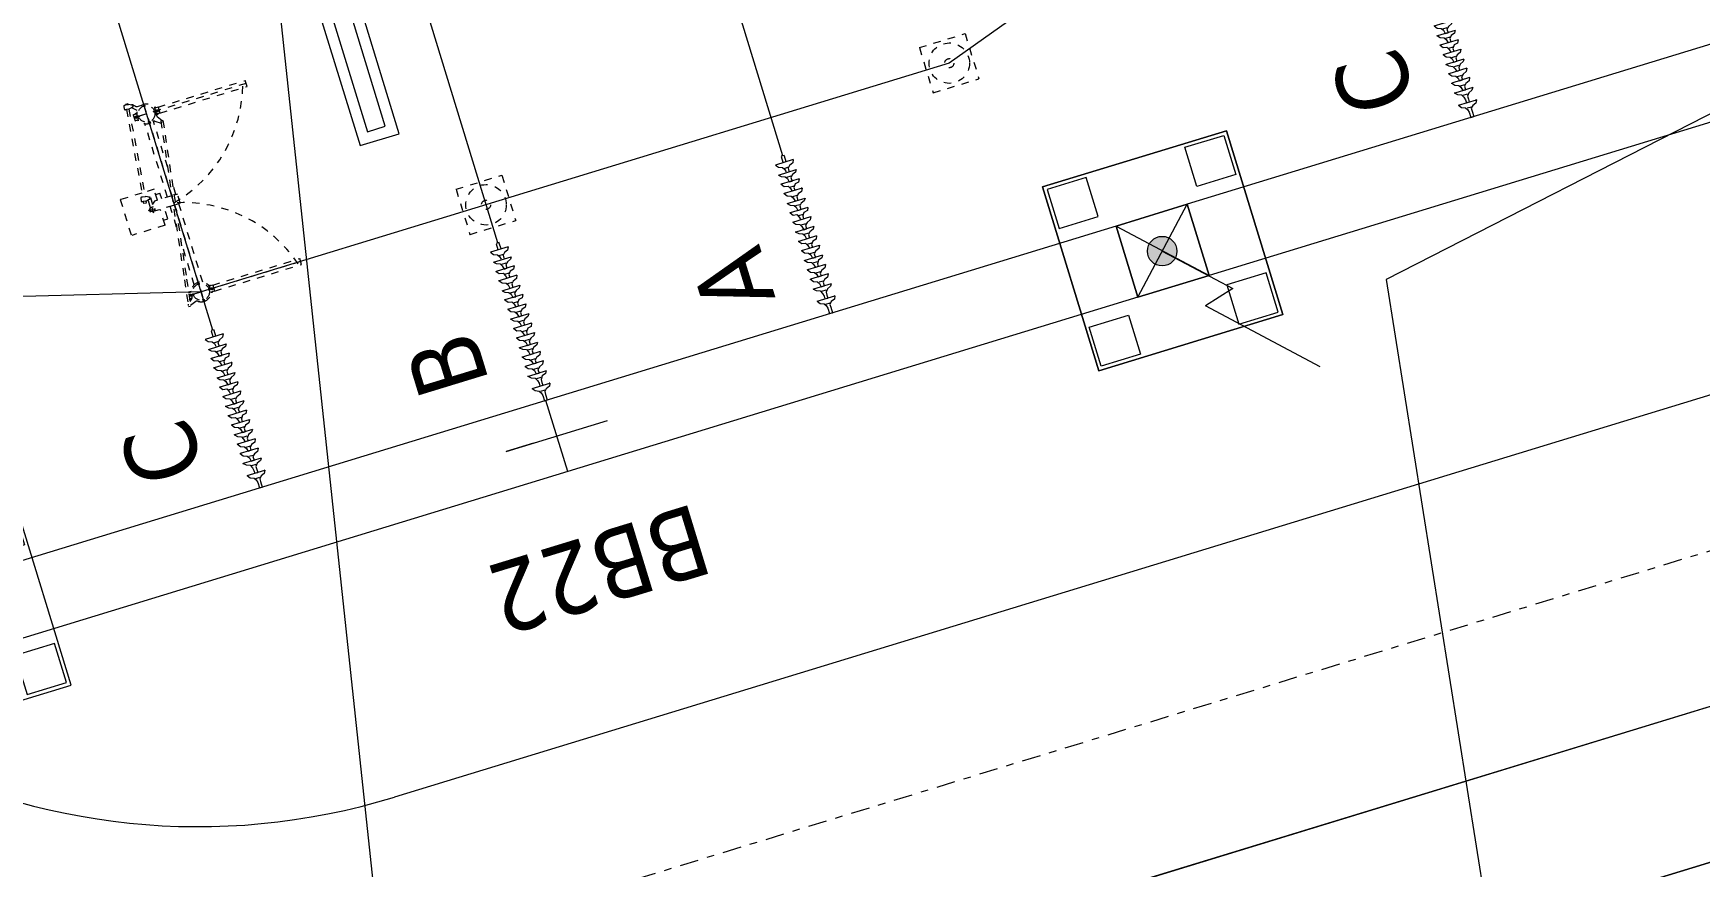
# Model space of a CAD drawing. Header units: metres. Extents: x 0 to 551036, y 0 to 1845929.
# Drawn here: x 547474.98 to 547497.33, y 1841879.78 to 1841890.97 of the extents above; entities that cross this region are included whole.
import ezdxf
from ezdxf.enums import TextEntityAlignment as Align

# ---------------------------------------------------------------- set-up
doc = ezdxf.new("R2010")
doc.units = ezdxf.units.M
doc.header["$MEASUREMENT"] = 0
for name, pattern in [('02 Xref KB1 MBTB$0$DASHDOT', [1, 0.5, -0.25, 0, -0.25]), ('02 Xref KB1 MBTB$0$DASHED2', [0.375, 0.25, -0.125]), ('02 Xref KB1 MBTB$0$HIDDEN', [0.375, 0.25, -0.125]), ('DGN Style 2', [126.567841, 75.940705, -50.627136])]:
    doc.linetypes.add(name, pattern=pattern)
for name, color, linetype, lineweight in [('_0', 7, 'Continuous', 0), ('BD HH1 KEM TMB$0$cay', 7, 'Continuous', 0), ('BD HH1 KEM TMB$0$duongdaydien', 7, 'Continuous', 0), ('BD HH1 KEM TMB$0$nha', 7, 'Continuous', 0), ('BD HH1 KEM TMB$0$ranhgioithucvat', 7, 'Continuous', 0), ('Level 1', 7, 'Continuous', 0), ('Level 10', 7, 'Continuous', 0), ('Level 30', 7, 'Continuous', 0), ('Level 49', 7, 'Continuous', 0), ('Level 58', 7, 'Continuous', 0), ('Level 59', 7, 'Continuous', 0), ('Level 61', 7, 'Continuous', 0)]:
    doc.layers.add(name, color=color, linetype=linetype, lineweight=lineweight)
doc.styles.add('Tahoma-R', font='tahoma.ttf')

# ---------------------------------------------------------------- blocks, each defined once
blk = doc.blocks.new('02 Xref KB1 MBTB$0$X220 NC')
at = {"color": 0, "linetype": 'ByBlock', "lineweight": -2}
for p, q in [((37526403, -1364182), (37516403, -1374182)), ((37516403, -1364182), (37526403, -1374182)), ((37516403, -1534182), (37516403, -1374182)), ((37526403, -1534182), (37526403, -1374182)), ((37526403, -1534182), (37516403, -1544182)), ((37516403, -1534182), (37526403, -1544182))]:
    blk.add_line(p, q, dxfattribs=at)
at = {"color": 0, "linetype": 'ByBlock', "lineweight": -2, "flags": 128}
for points in [[(37534313, -1382092), (37508493, -1382092), (37508493, -1356272), (37534313, -1356272), (37534313, -1382092)], [(37508993, -1356772), (37514493, -1356772), (37514493, -1362272), (37508993, -1362272), (37508993, -1356772)], [(37533813, -1356772), (37528313, -1356772), (37528313, -1362272), (37533813, -1362272), (37533813, -1356772)], [(37516403, -1374182), (37526403, -1374182), (37526403, -1364182), (37516403, -1364182), (37516403, -1374182)], [(37526403, -1374182), (37516403, -1374182), (37516403, -1364182), (37526403, -1364182), (37526403, -1374182)], [(37508993, -1381592), (37514493, -1381592), (37514493, -1376092), (37508993, -1376092), (37508993, -1381592)], [(37533813, -1381592), (37528313, -1381592), (37528313, -1376092), (37533813, -1376092), (37533813, -1381592)], [(37534313, -1526272), (37508493, -1526272), (37508493, -1552092), (37534313, -1552092), (37534313, -1526272)], [(37508993, -1526772), (37514493, -1526772), (37514493, -1532272), (37508993, -1532272), (37508993, -1526772)], [(37533813, -1526772), (37528313, -1526772), (37528313, -1532272), (37533813, -1532272), (37533813, -1526772)], [(37516403, -1544182), (37526403, -1544182), (37526403, -1534182), (37516403, -1534182), (37516403, -1544182)], [(37516403, -1534182), (37526403, -1534182), (37526403, -1544182), (37516403, -1544182), (37516403, -1534182)], [(37526403, -1534182), (37516403, -1534182), (37516403, -1544182), (37526403, -1544182), (37526403, -1534182)], [(37508993, -1551592), (37514493, -1551592), (37514493, -1546092), (37508993, -1546092), (37508993, -1551592)], [(37533813, -1551592), (37528313, -1551592), (37528313, -1546092), (37533813, -1546092), (37533813, -1551592)]]:
    blk.add_lwpolyline(points, close=True, dxfattribs=at)
at = {"flags": 128}
for points in [[(37521403, -1450899), (37521403, -1447081), (37521403, -1461283)], [(37526403, -1454182), (37516403, -1454182)]]:
    blk.add_lwpolyline(points, dxfattribs=at)
blk = doc.blocks.new('02 Xref KB1 MBTB$0$Kim_CS')
at = {"layer": 'BD HH1 KEM TMB$0$duongdaydien', "color": 0, "linetype": 'ByBlock', "lineweight": -2}
for p, q in [((-10499, 14034), (-2277, 5812)), ((-5056, 5056), (-2277, 5812)), ((0, 0), (-5056, 5056)), ((0, 0), (-1768, 1768))]:
    blk.add_line(p, q, dxfattribs=at)
blk = doc.blocks.new('02 Xref KB1 MBTB$0$KCS_01')
h = blk.add_hatch()
h.set_pattern_fill('ANGLE', color=0, pattern_type=2)
h.set_pattern_definition([(0, (-101000, -440999.72), (0, 69.85), [50.8, -19.05]), (90, (-101000, -440999.72), (-69.85, 4e-15), [50.8, -19.05])])
edge = h.paths.add_edge_path()
edge.add_arc((0, 0), 1981, 0, 360)
at = {"color": 0}
blk.add_circle((0, 0), 1981, dxfattribs=at)
at = {"layer": 'BD HH1 KEM TMB$0$duongdaydien', "color": 0, "xscale": 1.5, "yscale": 1.5, "zscale": 1.5}
blk.add_blockref('02 Xref KB1 MBTB$0$Kim_CS', (0, 0), dxfattribs=at)
blk = doc.blocks.new('JYZCD')
for p, q in [((977504, 1394888), (976736, 1394888)), ((977504, 1394487), (976736, 1394487)), ((979207, 1394888), (978807, 1394888)), ((979207, 1394487), (978807, 1394487))]:
    blk.add_line(p, q)
at = {"color": 0, "lineweight": 0, "flags": 128}
for points in [[(978807, 1395990), (978406, 1395689), (978205, 1395188), (977905, 1394988), (977504, 1394888)], [(978807, 1395990), (978807, 1393485)], [(980510, 1395990), (980209, 1395689), (980009, 1395188), (979608, 1394988), (979207, 1394888)], [(980510, 1395990), (980510, 1396090)], [(980510, 1393485), (980510, 1395990)], [(981912, 1395990), (981512, 1395689), (981311, 1395188), (981011, 1394988), (980510, 1394888)], [(981812, 1395990), (981912, 1395990)], [(981812, 1393485), (981912, 1393485), (981912, 1395990)], [(983215, 1395990), (982814, 1395689), (982614, 1395188), (982313, 1394988), (981912, 1394888)], [(983215, 1395990), (983215, 1396090)], [(984517, 1395990), (984217, 1395689), (984016, 1395188), (983615, 1394988), (983215, 1394888)], [(983215, 1393485), (983215, 1395990)], [(984517, 1395990), (984517, 1396090)], [(985920, 1395990), (985519, 1395689), (985319, 1395188), (985018, 1394988), (984517, 1394888)], [(984517, 1393485), (984517, 1395990)], [(987222, 1395990), (986821, 1395689), (986721, 1395188), (986320, 1394988), (985920, 1394888)], [(985920, 1395990), (985920, 1393485)], [(987222, 1395990), (987222, 1396090)], [(987222, 1395990), (987222, 1396090)], [(987222, 1393485), (987222, 1395990)], [(988524, 1395990), (988224, 1395689), (988024, 1395188), (987723, 1394988), (987222, 1394888)], [(988524, 1395990), (988524, 1396090)], [(989927, 1395990), (989526, 1395689), (989326, 1395188), (989025, 1394988), (988524, 1394888)], [(988524, 1393485), (988524, 1395990)], [(991229, 1395990), (990829, 1395689), (990729, 1395188), (990328, 1394988), (989927, 1394888)], [(989927, 1395990), (989927, 1393485)], [(991229, 1395990), (991229, 1396090)], [(991229, 1393485), (991229, 1395990)], [(992532, 1395990), (992231, 1395689), (992031, 1395188), (991730, 1394988), (991229, 1394888)], [(993934, 1395990), (993534, 1395689), (993333, 1395188), (993033, 1394988), (992532, 1394888)], [(992532, 1395990), (992532, 1393485)], [(993934, 1395990), (993934, 1396090)], [(993934, 1395990), (993934, 1396090)], [(993934, 1393485), (993934, 1395990)], [(995237, 1395990), (994836, 1395689), (994736, 1395188), (994335, 1394988), (993934, 1394888)], [(995237, 1395990), (995237, 1396090)], [(996539, 1395990), (996239, 1395689), (996038, 1395188), (995738, 1394988), (995237, 1394888)], [(995237, 1393485), (995237, 1395990)], [(996539, 1395990), (996539, 1393485)], [(997942, 1395990), (997541, 1395689), (997341, 1395188), (997040, 1394988), (996639, 1394888)], [(997942, 1393485), (997942, 1395990)], [(978807, 1393485), (978406, 1393685), (978205, 1394186), (977905, 1394487), (977504, 1394487)], [(978105, 1394988), (978105, 1394387)], [(978807, 1394888), (978807, 1394487)], [(978807, 1393485), (978807, 1393585)], [(980510, 1393485), (980209, 1393685), (980009, 1394186), (979608, 1394487), (979207, 1394487)], [(979909, 1394988), (979909, 1394387)], [(980510, 1394888), (980510, 1394487)], [(981912, 1393485), (981512, 1393685), (981311, 1394186), (981011, 1394487), (980510, 1394487)], [(981211, 1394988), (981211, 1394387)], [(981912, 1394888), (981912, 1394487)], [(983215, 1393485), (982814, 1393685), (982614, 1394186), (982313, 1394487), (981912, 1394487)], [(982513, 1394988), (982513, 1394387)], [(984517, 1393485), (984217, 1393685), (984016, 1394186), (983615, 1394487), (983215, 1394487), (983215, 1394888)], [(983916, 1394988), (983916, 1394387)], [(984517, 1394888), (984517, 1394487)], [(984517, 1394888), (984517, 1394487)], [(985920, 1393485), (985519, 1393685), (985319, 1394186), (985018, 1394487), (984517, 1394487)], [(985218, 1394988), (985218, 1394387)], [(987222, 1393485), (986821, 1393685), (986721, 1394186), (986320, 1394487), (985920, 1394487)], [(986521, 1394988), (986521, 1394387)], [(988524, 1393485), (988224, 1393685), (988024, 1394186), (987723, 1394487), (987222, 1394487)], [(987222, 1393485), (987222, 1393585)], [(987923, 1394988), (987923, 1394387)], [(988524, 1394888), (988524, 1394487)], [(988524, 1394888), (988524, 1394487)], [(989927, 1393485), (989526, 1393685), (989326, 1394186), (989025, 1394487), (988524, 1394487)], [(989226, 1394988), (989226, 1394387)], [(991229, 1393485), (990829, 1393685), (990729, 1394186), (990328, 1394487), (989927, 1394487)], [(990528, 1394988), (990528, 1394387)], [(991229, 1394888), (991229, 1394487)], [(992532, 1393485), (992231, 1393685), (992031, 1394186), (991730, 1394487), (991229, 1394487)], [(991931, 1394988), (991931, 1394387)], [(993934, 1393485), (993534, 1393685), (993333, 1394186), (993033, 1394487), (992532, 1394487)], [(993233, 1394988), (993233, 1394387)], [(995237, 1393485), (994836, 1393685), (994736, 1394186), (994335, 1394487), (993934, 1394487)], [(993934, 1393485), (993934, 1393585)], [(994536, 1394988), (994536, 1394387)], [(995237, 1394888), (995237, 1394487)], [(995237, 1394888), (995237, 1394487)], [(996539, 1393485), (996239, 1393685), (996038, 1394186), (995738, 1394487), (995237, 1394487)], [(995938, 1394988), (995938, 1394387)], [(997942, 1393485), (997541, 1393685), (997341, 1394186), (997040, 1394487), (996639, 1394487)], [(997163, 1395016), (997163, 1394348)], [(997942, 1394888), (998743, 1394888)], [(997942, 1394487), (998743, 1394487)], [(998832, 1394459), (998832, 1394904)]]:
    blk.add_lwpolyline(points, dxfattribs=at)
at = {"flags": 128}
blk.add_lwpolyline([(976736, 1394888), (976736, 1394487)], dxfattribs=at)
blk = doc.blocks.new('BAR')
at = {"color": 1, "lineweight": 13, "elevation": 0, "flags": 128}
blk.add_lwpolyline([(470460, 2696384), (926265, 2696383)], dxfattribs=at)
at = {"color": 3, "lineweight": 13, "elevation": 0, "flags": 128}
blk.add_lwpolyline([(470460, 2656389), (926264, 2656389)], dxfattribs=at)
at = {"color": 2, "lineweight": 13, "elevation": 0, "flags": 128}
blk.add_lwpolyline([(470459, 2616389), (926264, 2616390)], dxfattribs=at)
for p in [(-528374, 1301709, 0), (-528374, 1261709, 0), (-528374, 1221709, 0)]:
    blk.add_blockref('JYZCD', p)
blk = doc.blocks.new('PL')
at = {"color": 251, "linetype": '02 Xref KB1 MBTB$0$HIDDEN', "lineweight": -2, "ltscale": 2000}
for p, q in [((485799, 2868368, 0), (485799, 2873061, 0)), ((485829, 2873081, 0), (490809, 2873081, 0)), ((490839, 2873061, 0), (490829, 2873061, 0)), ((490839, 2870075, 0), (490839, 2873061, 0)), ((488750, 2869371, 0), (487835, 2869371, 0)), ((488019, 2869656, 0), (488119, 2869756, 0)), ((488019, 2866536, 0), (488019, 2869656, 0)), ((488119, 2869756, 0), (488494, 2869756, 0)), ((488319, 2869929, 0), (488319, 2868920, 0)), ((488649, 2869571, 0), (488494, 2869756, 0)), ((489656, 2869571, 0), (488619, 2869571, 0)), ((488619, 2869171, 0), (488619, 2869571, 0)), ((489929, 2869171, 0), (488619, 2869171, 0)), ((489319, 2868774, 0), (488985, 2869171, 0)), ((489319, 2866341, 0), (489319, 2868774, 0)), ((489377, 2869937, 0), (489424, 2870273, 0)), ((489649, 2869898, 0), (489377, 2869937, 0)), ((489696, 2870235, 0), (489424, 2870273, 0)), ((489638, 2869819, 0), (489649, 2869901, 0)), ((489741, 2869342, 0), (489638, 2869819, 0)), ((489649, 2869901, 0), (489696, 2870233, 0)), ((489696, 2870233, 0), (489715, 2870374, 0)), ((490190, 2870448, 0), (489874, 2870493, 0)), ((489929, 2869171, 0), (490029, 2869271, 0)), ((490001, 2869305, 0), (490232, 2869736, 0)), ((490029, 2869370, 0), (490029, 2869271, 0)), ((490232, 2869736, 0), (490243, 2869817, 0)), ((502129, 2868451, 0), (490241, 2869800, 0)), ((490243, 2869817, 0), (490290, 2870149, 0)), ((502166, 2868789, 0), (490288, 2870137, 0)), ((490290, 2870149, 0), (490310, 2870290, 0)), ((490839, 2868368, 0), (490839, 2869733, 0)), ((502129, 2868449, 0), (502165, 2868782, 0)), ((502165, 2868782, 0), (502181, 2868924, 0)), ((502653, 2869013, 0), (502335, 2869048, 0)), ((502726, 2868384, 0), (502762, 2868717, 0)), ((502762, 2868717, 0), (502777, 2868859, 0)), ((502862, 2868709, 0), (502762, 2868720, 0)), ((502825, 2868371, 0), (502862, 2868709, 0)), ((474453, 2868570, 0), (474408, 2868273, 0)), ((478034, 2867730, 0), (474408, 2868273, 0)), ((478034, 2868033, 0), (474453, 2868570, 0)), ((474792, 2867438, 0), (474490, 2868261, 0)), ((475384, 2867787, 0), (475045, 2868178, 0)), ((475399, 2868121, 0), (475399, 2867771, 0)), ((475399, 2868080, 0), (475399, 2868030, 0)), ((475999, 2867871, 0), (475614, 2867871, 0)), ((475999, 2867871, 0), (475614, 2867871, 0)), ((475999, 2867871, 0), (475614, 2867871, 0)), ((475819, 2864428, 0), (475819, 2868073, 0)), ((475819, 2852406, 0), (475819, 2868073, 0)), ((476219, 2867780, 0), (476319, 2867780, 0)), ((476219, 2867780, 0), (476219, 2867635, 0)), ((476239, 2867999, 0), (476239, 2867780, 0)), ((476319, 2867780, 0), (476319, 2867598, 0)), ((477000, 2866971, 0), (483090, 2866971, 0)), ((499381, 2864832, 0), (478034, 2868033, 0)), ((499336, 2864535, 0), (478034, 2867730, 0)), ((485113, 2866971, 0), (488019, 2866971, 0)), ((485799, 2868368, 0), (488019, 2868368, 0)), ((486519, 2868368, 0), (486519, 2867771, 0)), ((486519, 2867771, 0), (488019, 2867771, 0)), ((489319, 2868368, 0), (490839, 2868368, 0)), ((489319, 2867771, 0), (490119, 2867771, 0)), ((489319, 2866971, 0), (499637, 2866971, 0)), ((490119, 2868368, 0), (490119, 2867771, 0)), ((500419, 2867780, 0), (500319, 2867780, 0)), ((500419, 2867780, 0), (500319, 2867780, 0)), ((500319, 2867780, 0), (500319, 2867598, 0)), ((500399, 2868121, 0), (500399, 2867780, 0)), ((501239, 2868121, 0), (500399, 2868121, 0)), ((500419, 2867780, 0), (500419, 2867635, 0)), ((500999, 2867871, 0), (500614, 2867871, 0)), ((500999, 2867871, 0), (500614, 2867871, 0)), ((500999, 2867871, 0), (500614, 2867871, 0)), ((500819, 2864520, 0), (500819, 2868228, 0)), ((500819, 2852406, 0), (500819, 2868073, 0)), ((501219, 2867780, 0), (501219, 2867635, 0)), ((501219, 2867780, 0), (501319, 2867780, 0)), ((501239, 2868121, 0), (501239, 2867780, 0)), ((501319, 2867780, 0), (501319, 2867598, 0)), ((501603, 2867439, 0), (502189, 2868025, 0)), ((502120, 2868367, 0), (502129, 2868449, 0)), ((502194, 2868071, 0), (502120, 2868367, 0)), ((502144, 2867248, 0), (502144, 2866371, 0)), ((502238, 2867893, 0), (502194, 2868071, 0)), ((502261, 2867531, 0), (502516, 2867786, 0)), ((502500, 2867865, 0), (502544, 2867955, 0)), ((502544, 2867955, 0), (502717, 2868302, 0)), ((502715, 2868304, 0), (502723, 2868386, 0)), ((502825, 2868371, 0), (502725, 2868382, 0)), ((502170, 2866371, 0), (474338, 2866371, 0)), ((475319, 2864963, 0), (475319, 2865144, 0)), ((475419, 2864963, 0), (475319, 2864963, 0)), ((475399, 2864621, 0), (475399, 2864963, 0)), ((476239, 2864621, 0), (475399, 2864621, 0)), ((475399, 2864621, 0), (475399, 2852406, 0)), ((475419, 2864963, 0), (475419, 2865108, 0)), ((475999, 2864871, 0), (475614, 2864871, 0)), ((475999, 2864871, 0), (475614, 2864871, 0)), ((476219, 2864963, 0), (476219, 2865108, 0)), ((476219, 2864963, 0), (476319, 2864963, 0)), ((476239, 2864621, 0), (476239, 2864963, 0)), ((476239, 2864621, 0), (476239, 2852406, 0)), ((476319, 2864963, 0), (476319, 2865144, 0)), ((477000, 2865771, 0), (488019, 2865771, 0)), ((488019, 2865556, 0), (488019, 2866232, 0)), ((488019, 2865556, 0), (489319, 2865556, 0)), ((489319, 2865556, 0), (489319, 2866037, 0)), ((489319, 2865771, 0), (491092, 2865771, 0)), ((489319, 2865771, 0), (491092, 2865771, 0)), ((493115, 2865771, 0), (499610, 2865771, 0)), ((499557, 2865596, 0), (499063, 2864880, 0)), ((499381, 2864832, 0), (499336, 2864535, 0)), ((500043, 2865110, 0), (499350, 2864632, 0)), ((500319, 2864963, 0), (500319, 2865144, 0)), ((500419, 2864963, 0), (500319, 2864963, 0)), ((500419, 2864963, 0), (500319, 2864963, 0)), ((500399, 2864621, 0), (500399, 2864963, 0)), ((501239, 2864621, 0), (500399, 2864621, 0)), ((500399, 2864621, 0), (500399, 2852406, 0)), ((500419, 2864963, 0), (500419, 2865108, 0)), ((500999, 2864871, 0), (500614, 2864871, 0)), ((500999, 2864871, 0), (500614, 2864871, 0)), ((501219, 2864963, 0), (501219, 2865108, 0)), ((501219, 2864963, 0), (501319, 2864963, 0)), ((501239, 2864621, 0), (501239, 2864963, 0)), ((501239, 2864621, 0), (501239, 2852406, 0)), ((501319, 2864963, 0), (501319, 2865144, 0)), ((475399, 2852406, 0), (476239, 2852406, 0)), ((500399, 2852406, 0), (501239, 2852406, 0)), ((472650, 2829619, 0), (472643, 2829613, 0)), ((472643, 2829613, 0), (472643, 2823205, 0)), ((478987, 2829619, 0), (472650, 2829619, 0)), ((478987, 2829619, 0), (478994, 2829613, 0)), ((478994, 2829613, 0), (478994, 2823205, 0)), ((472643, 2823205, 0), (472650, 2823199, 0)), ((478987, 2823199, 0), (472650, 2823199, 0)), ((478994, 2823205, 0), (478987, 2823199, 0)), ((472650, 2764619, 0), (472643, 2764613, 0)), ((472643, 2764613, 0), (472643, 2758205, 0)), ((478987, 2764619, 0), (472650, 2764619, 0)), ((478987, 2764619, 0), (478994, 2764613, 0)), ((478994, 2764613, 0), (478994, 2758205, 0)), ((472643, 2758205, 0), (472650, 2758199, 0)), ((478987, 2758199, 0), (472650, 2758199, 0)), ((478994, 2758205, 0), (478987, 2758199, 0))]:
    blk.add_line(p, q, dxfattribs=at)
for centre, radius in [((488319, 2869371, 0), 300), ((474694, 2866371, 0), 90), ((475819, 2866371, 0), 1125), ((475819, 2867871, 0), 120), ((475819, 2867496, 0), 90), ((476944, 2866371, 0), 90), ((499694, 2866371, 0), 90), ((500819, 2866371, 0), 1125), ((500819, 2867871, 0), 120), ((500819, 2867496, 0), 90), ((501944, 2866371, 0), 90), ((475819, 2864871, 0), 120), ((475819, 2865246, 0), 90), ((500819, 2864871, 0), 120), ((500819, 2865246, 0), 90), ((475819, 2826388, 0), 2718), ((475819, 2826388, 0), 611), ((475819, 2761388, 0), 2718), ((475819, 2761388, 0), 611)]:
    blk.add_circle(centre, radius, dxfattribs=at)
for centre, radius, start, end in [((490809, 2873061, 0), 20, 0, 90), ((489854, 2870354, 0), 140, 82.00153, 172.00153), ((489878, 2869371, 0), 140, 192.19868, 331.80427), ((490171, 2870310, 0), 140, 352.00153, 82.00153), ((502320, 2868909, 0), 140, 83.79968, 173.79968), ((502638, 2868874, 0), 140, 353.79968, 83.79968), ((475819, 2866371, 0), 1325, 143.63923, 180), ((474628, 2868392, 0), 175, 50.46972, 112.47385), ((474510, 2867335, 0), 300, 323.63923, 20.12962), ((475610, 2867983, 0), 300, 220.87037, 277.36086), ((475819, 2866371, 0), 1325, 360, 97.36086), ((500819, 2866371, 0), 1325, 248.13913, 201.86077), ((502544, 2867248, 0), 400, 135.00005, 180.00005), ((502374, 2867927, 0), 140, 193.99682, 333.60241), ((502410, 2867892, 0), 150, 314.99996, 30.42774), ((475819, 2866371, 0), 1325, 180, 360), ((470234, 2870579, 0), 18567, 286.86865, 346.90201), ((506403, 2870579, 0), 18567, 193.09799, 253.13135), ((499160, 2864713, 0), 175, 230.46836, 292.47454), ((499310, 2865766, 0), 300, 325.37038, 21.86077), ((500214, 2864863, 0), 300, 68.13913, 124.62962)]:
    blk.add_arc(centre, radius, start, end, dxfattribs=at)
blk = doc.blocks.new('Substation')
at = {"color": 251, "linetype": '02 Xref KB1 MBTB$0$DASHED2', "ltscale": 2000, "elevation": 0}
blk.add_lwpolyline([(3138584.319, 2123996.237), (3138571.789, 2124033.779), (3138571.782, 2124098.688), (3138571.782, 2124138.763), (3138584.298, 2124183.787)], dxfattribs=at)
at = {"layer": 'BD HH1 KEM TMB$0$cay', "linetype": 'ByBlock', "lineweight": 13}
blk.add_line((3138499.324, 2123738.794, 0), (3138499.324, 2124133.794, 0), dxfattribs=at)
at = {"layer": 'BD HH1 KEM TMB$0$cay', "linetype": 'ByBlock', "lineweight": 13, "elevation": 0, "flags": 128}
blk.add_lwpolyline([(3138657.324, 2123598.794), (3138459.324, 2123598.794), (3138459.324, 2124263.794), (3139639.324, 2124263.794), (3139639.324, 2123700.758)], dxfattribs=at)
at = {"layer": 'BD HH1 KEM TMB$0$cay', "linetype": 'ByBlock', "lineweight": 13}
blk.add_arc((3138589.324, 2124133.794, 0), 90, 90, 180, dxfattribs=at)
at = {"layer": 'BD HH1 KEM TMB$0$nha', "lineweight": 13}
for p, q in [((3138682.914, 2124112.634, 0), (3138584.323, 2124112.634, 0)), ((3138584.323, 2124112.634, 0), (3138584.323, 2124107.134, 0)), ((3138683.536, 2124111.134, 0), (3138585.823, 2124111.134, 0)), ((3138585.823, 2124111.134, 0), (3138585.823, 2124108.634, 0)), ((3138585.823, 2124108.634, 0), (3138683.536, 2124108.634, 0)), ((3138584.323, 2124107.134, 0), (3138682.914, 2124107.134, 0))]:
    blk.add_line(p, q, dxfattribs=at)
at = {"layer": 'Level 58', "color": 4, "linetype": '02 Xref KB1 MBTB$0$DASHDOT', "ltscale": 5}
blk.add_line((3138479.324, 2124243.794, 0), (3138479.324, 2123623.794, 0), dxfattribs=at)
at = {"layer": 'Level 61', "color": 4, "elevation": 0, "flags": 128}
blk.add_lwpolyline([(3139659.324, 2123583.794), (3139659.324, 2123395.794), (3138439.324, 2123395.794), (3138439.324, 2124608.804), (3139659.324, 2124608.804), (3139659.324, 2123643.794)], dxfattribs=at)
at = {"xscale": 0.001, "yscale": 0.001, "zscale": 0.001}
for name, p in [('PL', (3138095.963, 2121272.398, 0)), ('BAR', (3138095.963, 2121442.398, 0)), ('BAR', (3138095.963, 2121272.398, 0))]:
    blk.add_blockref(name, p, dxfattribs=at)
at = {"layer": 'BD HH1 KEM TMB$0$duongdaydien', "xscale": 0.001, "yscale": 0.001, "zscale": 0.001, "rotation": 90}
blk.add_blockref('02 Xref KB1 MBTB$0$KCS_01', (3138539.293, 2124013.854, 0), dxfattribs=at)
at = {"layer": 'Level 49', "xscale": 0.001, "yscale": -0.001, "zscale": 0.001, "rotation": 180}
for p in [(3176060.727, 2125552.976, 0), (3176060.727, 2125382.976, 0)]:
    blk.add_blockref('02 Xref KB1 MBTB$0$X220 NC', p, dxfattribs=at)
at = {"layer": 'Level 59', "style": 'Tahoma-R'}
for s, p in [('C', (3138548.667, 2124145.321, 0)), ('B', (3138548.849, 2124105.295, 0)), ('A', (3138548.451, 2124065.292, 0)), ('C', (3138548.667, 2123975.321, 0))]:
    blk.add_text(s, height=9.6, dxfattribs=at).set_placement(p)
blk.add_text('BB22', height=9.6, rotation=90, dxfattribs=at).set_placement((3138520.502, 2124098.66, 0), align=Align.MIDDLE_CENTER)

msp = doc.modelspace()

# ---------------------------------------------------------------- linework, layer by layer
at = {"layer": 'BD HH1 KEM TMB$0$ranhgioithucvat', "flags": 128}
msp.add_lwpolyline([(547531.89925, 1842033.28857), (547549.39327, 1841997.82101), (547541.76536, 1841966.13845), (547547.72496, 1841928.26216), (547539.14357, 1841918.01894), (547522.93427, 1841915.16024), (547513.62909, 1841898.1492), (547493.1291, 1841887.66782), (547500.04159, 1841844.0744), (547470.24539, 1841828.35219), (547452.12732, 1841812.28635), (547467.85987, 1841795.61125), (547486.21482, 1841780.36563), (547473.81947, 1841756.78233), (547448.79011, 1841744.87147), (547409.15836, 1841745.20804)], dxfattribs=at)

# ---------------------------------------------------------------- next in the draw order: block references
at = {"layer": '_0', "xscale": 0.1, "yscale": 0.1, "zscale": 0.1, "rotation": 107.0123114188912}
msp.add_blockref('Substation', (842423.72785, 1603911.5666), dxfattribs=at)

# ---------------------------------------------------------------- next in the draw order: linework, layer by layer
at = {"layer": 'Level 1', "color": 7, "linetype": 'DGN Style 2', "flags": 128}
msp.add_lwpolyline([(547549.65226, 1841897.89963), (547515.12807, 1842010.73616), (547402.95994, 1841976.41657), (547437.48403, 1841863.58004), (547549.65226, 1841897.89963)], close=True, dxfattribs=at)
at = {"layer": 'Level 10', "color": 5, "linetype": 'Continuous', "lineweight": 0, "flags": 128}
msp.add_lwpolyline([(547474.35, 1841928.48), (547475.55, 1841918.81), (547476.52, 1841907.77), (547480.0721, 1841874.519), (547481.34, 1841862.65), (547485.74, 1841832.73)], dxfattribs=at)
at = {"layer": 'Level 30', "color": 1, "flags": 128}
msp.add_lwpolyline([(547552.1499, 1841896.5723), (547516.4554, 1842013.2338), (547400.4623, 1841977.7439), (547436.1567, 1841861.0824), (547552.1499, 1841896.5723)], dxfattribs=at)

doc.saveas('drawing.dxf')
